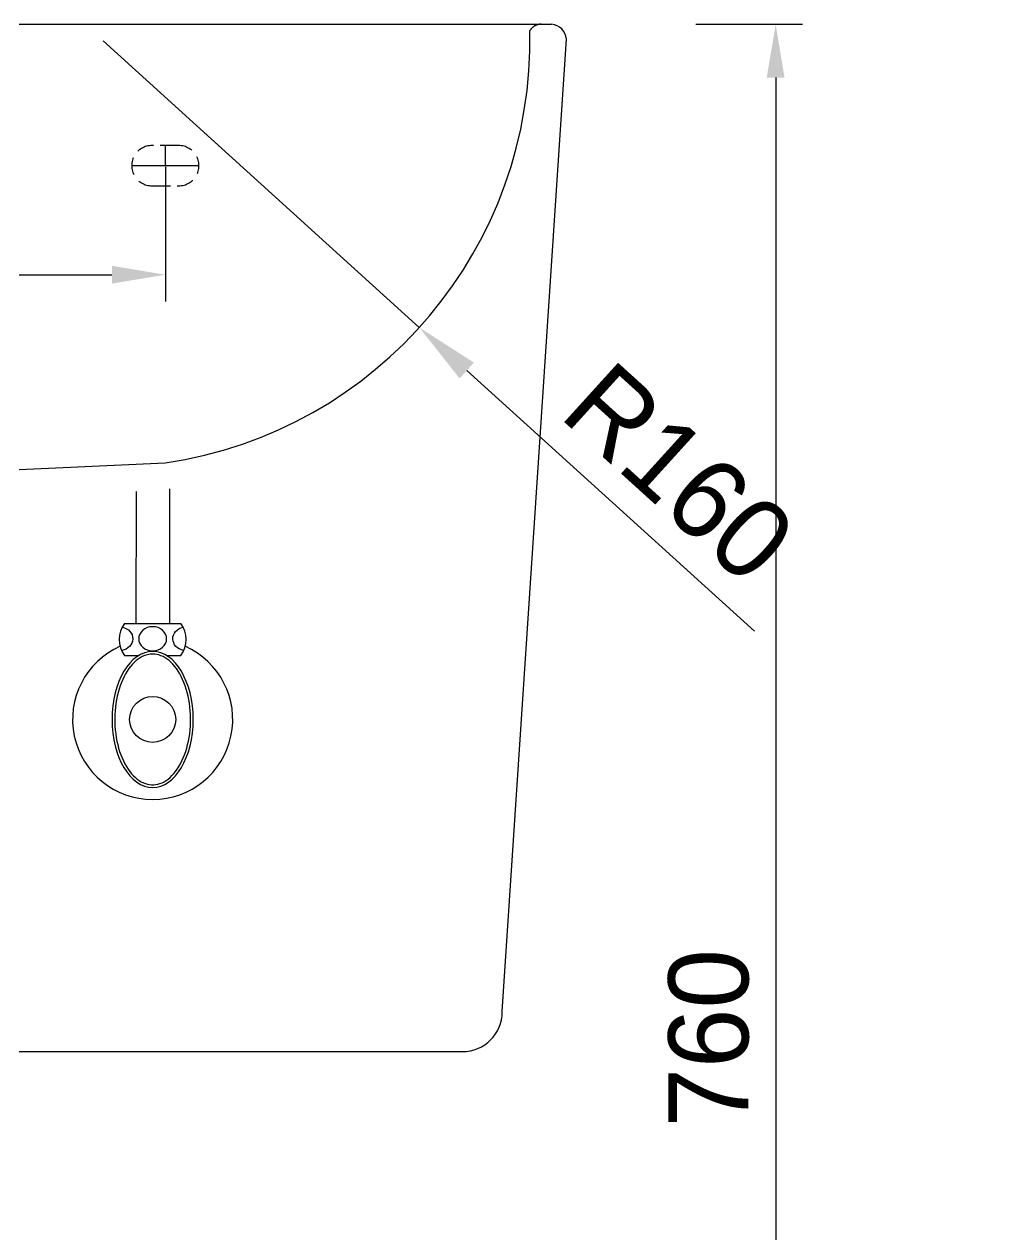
# Model space of a CAD drawing. Extents: x 60782 to 63207, y 58098 to 61529.
# Drawn here: x 61665.2 to 62027.7, y 59236.3 to 59689.9 of the extents above; entities that cross this region are included whole.
import ezdxf

# ---------------------------------------------------------------- set-up
doc = ezdxf.new("R2010")
doc.units = 0
doc.header["$MEASUREMENT"] = 0
doc.linetypes.add('HIDDEN', pattern=[9.525, 6.35, -3.175])
doc.layers.get('0').update_dxf_attribs({"linetype": 'CONTINUOUS'})
doc.layers.get('Defpoints').update_dxf_attribs({"linetype": 'CONTINUOUS'})
for name, color, linetype in [('2', 2, 'CONTINUOUS'), ('6', 6, 'CONTINUOUS'), ('DEFAULT', 7, 'CONTINUOUS')]:
    doc.layers.add(name, color=color, linetype=linetype)
doc.styles.add('h', font='', dxfattribs={"height": 30})
doc.styles.get('h').set_extended_font_data('Haansoft Batang')
doc.dimstyles.new('AM_ISO$0', dxfattribs={"dimtxt": 3, "dimasz": 20, "dimexe": 10, "dimexo": 0.5, "dimgap": 10, "dimtad": 1, "dimdec": 0, "dimdsep": 46, "dimtxsty": 'h', "dimcen": -5, "dimclrd": 256, "dimclre": 256, "dimclrt": 256, "dimadec": 0, "dimazin": 2, "dimtp": 0.1, "dimtm": 0.1, "dimtfac": 0.71, "dimtdec": 0, "dimtmove": 0, "dimatfit": 3, "dimfxl": 0, "dimlwd": -1, "dimlwe": -1, "dimarcsym": 0})
doc.dimstyles.new('AM_ISO$4', dxfattribs={"dimtxt": 28, "dimasz": 24, "dimexe": 10, "dimexo": 0, "dimgap": 10, "dimtad": 1, "dimdec": 0, "dimdsep": 46, "dimtxsty": 'h', "dimcen": -5, "dimclrd": 256, "dimclre": 256, "dimclrt": 256, "dimadec": 0, "dimazin": 2, "dimtp": 0.1, "dimtm": 0.1, "dimtfac": 0.71, "dimtdec": 0, "dimtmove": 0, "dimatfit": 3, "dimfxl": 0, "dimlwd": -1, "dimlwe": -1, "dimarcsym": 0})

# ---------------------------------------------------------------- blocks, each defined once
blk = doc.blocks.new('*D22')
at = {"linetype": 'ByBlock'}
for p, q in [((61916.93, 59689.89), (61956.78, 59689.89)), ((61946.78, 59669.89), (61946.78, 58949.89)), ((62027.25, 58929.89), (61936.78, 58929.89))]:
    blk.add_line(p, q, dxfattribs=at)
for points in [[(61943.44, 59669.89), (61950.11, 59669.89), (61946.78, 59689.89)], [(61943.44, 58949.89), (61950.11, 58949.89), (61946.78, 58929.89)]]:
    blk.add_solid(points)
at = {"layer": 'Defpoints', "color": 0}
for p in [(61916.43, 59689.89), (61946.78, 58929.89), (62027.75, 58929.89, 0)]:
    blk.add_point(p, dxfattribs=at)
at = {"insert": (61921.78, 59309.89), "char_height": 30, "attachment_point": 5, "rotation": 90, "style": 'h'}
blk.add_mtext('760', dxfattribs=at)
blk = doc.blocks.new('*D25')
at = {"linetype": 'ByBlock'}
for p, q in [((61503.63, 59636.39), (61503.63, 59586.03)), ((61718.12, 59636.39), (61718.12, 59586.03)), ((61523.63, 59596.03), (61698.12, 59596.03))]:
    blk.add_line(p, q, dxfattribs=at)
for points in [[(61523.63, 59599.36), (61523.63, 59592.69), (61503.63, 59596.03)], [(61698.12, 59599.36), (61698.12, 59592.69), (61718.12, 59596.03)]]:
    blk.add_solid(points)
at = {"layer": 'Defpoints', "color": 0}
for p in [(61503.63, 59636.89), (61718.12, 59636.89), (61718.12, 59596.03)]:
    blk.add_point(p, dxfattribs=at)
at = {"insert": (61610.87, 59621.03), "char_height": 30, "attachment_point": 5, "style": 'h'}
blk.add_mtext('214', dxfattribs=at)
blk = doc.blocks.new('*D27')
at = {"linetype": 'ByBlock'}
for p, q in [((61694.82, 59683.64), (61813.27, 59576.26)), ((61938.79, 59462.46), (61831.05, 59560.14))]:
    blk.add_line(p, q, dxfattribs=at)
blk.add_solid([(61833.73, 59563.1), (61828.36, 59557.17), (61813.27, 59576.26)])
at = {"layer": 'Defpoints', "color": 0}
for p in [(61694.82, 59683.64, 4.84), (61813.27, 59576.26, 4.84)]:
    blk.add_point(p, dxfattribs=at)
at = {"insert": (61910.6, 59521.76), "char_height": 30, "attachment_point": 5, "rotation": 317.8042, "style": 'h'}
blk.add_mtext('R160', dxfattribs=at)

msp = doc.modelspace()

# ---------------------------------------------------------------- linework, layer by layer
for p, q in [((61325.31, 59689.89, 0), (61862.78, 59689.89, 0)), ((61844.37, 59319.89), (61868.41, 59684.3, 1.6)), ((61718.12, 59636.89), (61718.12, 59644.39, 0.6)), ((61705.51, 59636.89), (61730.72, 59636.89)), ((61392.38, 59304.89), (61829.37, 59304.89))]:
    msp.add_line(p, q)
at = {"extrusion": (-3.6438e-17, -0.002181, 0.999998)}
msp.add_arc((61862.25, 59683.59, -128.58), 6.19, 5.2631, 85.1472, dxfattribs=at)
msp.add_arc((61829.37, 59319.89), 15, 270, 0)
at = {"layer": '2', "color": 0, "linetype": 'HIDDEN'}
for p, q in [((61722.53, 59644.39, 0.6), (61713.7, 59644.39, 0.6)), ((61713.7, 59629.39, 0.6), (61722.53, 59629.39, 0.6))]:
    msp.add_line(p, q, dxfattribs=at)
at = {"layer": '2', "color": 0}
msp.add_line((61613.27, 59520.81), (61718.1, 59525.47, 0), dxfattribs=at)
msp.add_arc((61694.82, 59683.64, 4.84), 159.87, 278.3718, 1.3504, dxfattribs=at)
at = {"layer": '2', "color": 0, "linetype": 'HIDDEN'}
for centre, start, end in [((61713.04, 59636.89), 84.9565, 275.0435), ((61723.19, 59636.89), 264.9565, 95.0435)]:
    msp.add_arc(centre, 7.53, start, end, dxfattribs=at)
at = {"layer": '6', "color": 0}
for p, q in [((61707.18, 59514.81, 0), (61707.02, 59465.37, 0)), ((61719.72, 59515.73, 4.84), (61719.72, 59465.37, 0)), ((61702.87, 59465.37, 0), (61707.02, 59465.37, 0)), ((61707.02, 59465.37, 0), (61723.87, 59465.37, 0)), ((61702.87, 59453.37, 0), (61708.23, 59453.37, 0)), ((61718.51, 59453.37, 0), (61723.87, 59453.37, 0))]:
    msp.add_line(p, q, dxfattribs=at)
msp.add_circle((61713.37, 59429.37, 0), 8.62, dxfattribs=at)
for centre, radius, start, end in [((61710.87, 59459.37, 0), 10, 143.1301, 216.8699), ((61715.87, 59459.37, 0), 10, 323.1301, 36.8699), ((61713.37, 59429.37, 0), 30, 113.9173, 66.0827)]:
    msp.add_arc(centre, radius, start, end, dxfattribs=at)
at = {"layer": '6', "color": 0, "extrusion": (0, 0, -1)}
for centre, major_axis, start_param, end_param in [((61700.69, 59459.6, 0), (-5.23, 0), 1.824119, 4.49897), ((61726.15, 59459.6, 0), (5.23, 0), 1.800504, 4.443058)]:
    msp.add_ellipse(centre, major_axis=major_axis, ratio=0.866391, start_param=start_param, end_param=end_param, dxfattribs=at)
for centre, major_axis, ratio in [((61713.37, 59459.6, 0), (-5.23, 0), 0.866391), ((61713.37, 59429.37, 0), (0, 25.5), 0.596529)]:
    msp.add_ellipse(centre, major_axis=major_axis, ratio=ratio, dxfattribs=at)
at = {"layer": '6', "color": 0}
msp.add_open_spline([(61713.37, 59453.87, 0), (61715.45, 59453.87, 0), (61717.55, 59453.06, 0), (61721.45, 59449.82, 0), (61723.22, 59447.38, 0), (61725.95, 59441.35, 0), (61726.9, 59437.77, 0), (61727.75, 59430.25, 0), (61727.65, 59426.32, 0), (61726.42, 59418.97, 0), (61725.29, 59415.55, 0), (61722.27, 59409.96, 0), (61720.4, 59407.8, 0), (61716.39, 59405.16, 0), (61714.28, 59404.66, 0), (61710.13, 59405.26, 0), (61708.05, 59406.38, 0), (61704.3, 59410.21, 0), (61702.65, 59412.92, 0), (61700.23, 59419.34, 0), (61699.47, 59423.05, 0), (61699.01, 59430.66, 0), (61699.31, 59434.56, 0), (61700.91, 59441.7, 0), (61702.21, 59444.94, 0), (61705.48, 59450.05, 0), (61707.45, 59451.9, 0), (61710.76, 59453.56, 0), (61712.07, 59453.87, 0), (61713.37, 59453.87, 0)], degree=3, knots=[0, 0, 0, 0, 0.46111, 0.46111, 0.922219, 0.922219, 1.383329, 1.383329, 1.844439, 1.844439, 2.305549, 2.305549, 2.766658, 2.766658, 3.227768, 3.227768, 3.688878, 3.688878, 4.149988, 4.149988, 4.611097, 4.611097, 5.072207, 5.072207, 5.533317, 5.533317, 5.994427, 5.994427, 6.283185, 6.283185, 6.283185, 6.283185], dxfattribs=at)
at = {"layer": 'DEFAULT', "color": 0}
msp.add_rational_spline([(61858.98, 59689.89, 1.61), (61856.1, 59689.89, 1.61), (61854.65, 59687.4, 1.61)], [1, 0.866746735135, 1], degree=2, dxfattribs=at)

# ---------------------------------------------------------------- dimensions: what is measured, and where the dimension line sits
dim = msp.add_linear_dim(base=(61946.78, 58929.89), p1=(61916.43, 59689.89), p2=(62027.75, 58929.89, 0), angle=90, dimstyle='AM_ISO$0')
dim.commit()
dim.dimension.update_dxf_attribs({"geometry": '*D22', "text_midpoint": (61921.78, 59309.89)})
dim = msp.add_radius_dim(center=(61694.82, 59683.64, 4.84), mpoint=(61813.27, 59576.26, 4.84), dimstyle='AM_ISO$4')
dim.commit()
dim.dimension.update_dxf_attribs({"geometry": '*D27', "text_midpoint": (61910.6, 59521.76)})
dim = msp.add_linear_dim(base=(61718.12, 59596.03), p1=(61503.63, 59636.89), p2=(61718.12, 59636.89), dimstyle='AM_ISO$0')
dim.commit()
dim.dimension.update_dxf_attribs({"geometry": '*D25', "text_midpoint": (61610.87, 59621.03)})

doc.saveas('drawing.dxf')
